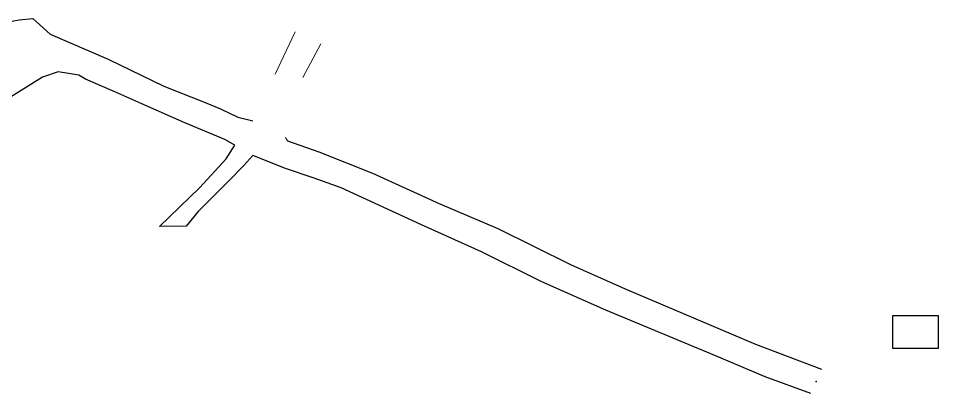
# Model space of a CAD drawing. Header units: metres. Extents: x 750374 to 750713, y 4169003 to 4169575.
# Drawn here: x 750611.6 to 750712.5, y 4169480.1 to 4169521.4 of the extents above; entities that cross this region are included whole.
import ezdxf

# ---------------------------------------------------------------- set-up
doc = ezdxf.new("R2010")
doc.units = ezdxf.units.M
doc.header["$MEASUREMENT"] = 0
doc.layers.add('INIT_COORD', color=140, linetype='Continuous')
doc.layers.add('kartal ocak', color=7, linetype='Continuous', lineweight=25)

msp = doc.modelspace()

# ---------------------------------------------------------------- linework, layer by layer
at = {"layer": 'INIT_COORD', "linetype": 'Continuous'}
msp.add_point((750699.11, 4169481.4845, 822.226471), dxfattribs=at)
at = {"layer": 'kartal ocak'}
for p, q in [((750610.892, 4169521.084, 823.71698), (750611.634, 4169521.213, 823.645996)), ((750611.634, 4169521.213, 823.645996), (750613.134, 4169521.381, 823.461975)), ((750613.134, 4169521.381, 823.461975), (750615.03, 4169519.649, 823.416016)), ((750615.03, 4169519.649, 823.416016), (750621.408, 4169516.895, 823.479004)), ((750621.408, 4169516.895, 823.479004), (750627.501, 4169513.946, 823.273987)), ((750615.917, 4169515.512, 823.405029), (750614.196, 4169514.912, 823.39502)), ((750618.202, 4169515.139, 823.437988), (750615.917, 4169515.512, 823.405029)), ((750618.923, 4169514.689, 823.393005), (750618.202, 4169515.139, 823.437988)), ((750614.196, 4169514.912, 823.39502), (750610.409, 4169512.538, 823.367004)), ((750622.123, 4169513.324, 823.283997), (750618.923, 4169514.689, 823.393005)), ((750625.099, 4169512, 823.356995), (750622.123, 4169513.324, 823.283997)), ((750627.501, 4169513.946, 823.273987), (750632.057, 4169512.125, 823.234985)), ((750629.821, 4169509.897, 823.267029), (750625.099, 4169512, 823.356995)), ((750632.057, 4169512.125, 823.234985), (750633.729, 4169511.447, 823.231995)), ((750633.729, 4169511.447, 823.231995), (750635.657, 4169510.532, 823.103027)), ((750635.657, 4169510.532, 823.103027), (750637.278, 4169510.105, 822.971985)), ((750634.206, 4169508.057, 823.19397), (750629.821, 4169509.897, 823.267029)), ((750635.323, 4169507.443, 823.099976), (750634.206, 4169508.057, 823.19397)), ((750641.104, 4169507.912, 823.041992), (750644.544, 4169506.712, 822.987976)), ((750634.35, 4169505.941, 823.075989), (750635.323, 4169507.443, 823.099976)), ((750631.475, 4169502.798, 823.164001), (750634.35, 4169505.941, 823.075989)), ((750637.281, 4169506.305, 823.010986), (750636.31, 4169505.206, 823.125)), ((750640.852, 4169504.872, 822.982971), (750637.281, 4169506.305, 823.010986)), ((750644.544, 4169506.712, 822.987976), (750650.435, 4169504.364, 822.898987)), ((750636.31, 4169505.206, 823.125), (750634.624, 4169503.489, 823.125977)), ((750643.893, 4169503.867, 822.934998), (750640.852, 4169504.872, 822.982971)), ((750646.974, 4169502.772, 822.867004), (750643.893, 4169503.867, 822.934998)), ((750650.435, 4169504.364, 822.898987), (750657.816, 4169500.996, 822.893005)), ((750634.624, 4169503.489, 823.125977), (750631.304, 4169500.144, 823.164001)), ((750627.042, 4169498.527, 823.557983), (750631.475, 4169502.798, 823.164001)), ((750655.81, 4169498.711, 822.846008), (750646.974, 4169502.772, 822.867004)), ((750657.816, 4169500.996, 822.893005), (750664.17, 4169498.278, 822.934021)), ((750631.304, 4169500.144, 823.164001), (750629.954, 4169498.533, 823.406006)), ((750629.954, 4169498.533, 823.406006), (750627.042, 4169498.527, 823.557983)), ((750662.396, 4169495.727, 822.880005), (750655.81, 4169498.711, 822.846008)), ((750664.17, 4169498.278, 822.934021), (750672.158, 4169494.344, 822.859009)), ((750668.991, 4169492.425, 822.815979), (750662.396, 4169495.727, 822.880005)), ((750672.158, 4169494.344, 822.859009), (750678.148, 4169491.661, 822.768982)), ((750676.008, 4169489.309, 822.737976), (750668.991, 4169492.425, 822.815979)), ((750678.148, 4169491.661, 822.768982), (750692.439, 4169485.564, 822.453003)), ((750687.972, 4169484.322, 822.455017), (750676.008, 4169489.309, 822.737976)), ((750692.439, 4169485.564, 822.453003), (750699.693, 4169482.823, 822.19397)), ((750693.49, 4169481.998, 822.30603), (750687.972, 4169484.322, 822.455017)), ((750698.527, 4169480.146, 822.258972), (750693.49, 4169481.998, 822.30603))]:
    msp.add_line(p, q, dxfattribs=at)
at = {"layer": 'kartal ocak', "lineweight": 0}
for p, q in [((750641.922, 4169519.907, 822.299988), (750639.727, 4169515.266, 822.79303)), ((750642.789, 4169514.901, 822.79303), (750644.744, 4169518.584, 822.299988)), ((750637.278, 4169510.105, 822.971985), (750635.657, 4169510.532, 823.103028)), ((750640.868, 4169508.297, 822.874024), (750641.104, 4169507.912, 823.041992))]:
    msp.add_line(p, q, dxfattribs=at)
at = {"layer": 'kartal ocak', "linetype": 'Continuous'}
for p, q in [((750707.481458, 4169488.694711, 822), (750707.481458, 4169485.142196, 822)), ((750712.539276, 4169488.694711, 822), (750707.481458, 4169488.694711, 822)), ((750712.539276, 4169485.142196, 822), (750712.539276, 4169488.694711, 822)), ((750707.481458, 4169485.142196, 822), (750712.539276, 4169485.142196, 822))]:
    msp.add_line(p, q, dxfattribs=at)

doc.saveas('drawing.dxf')
